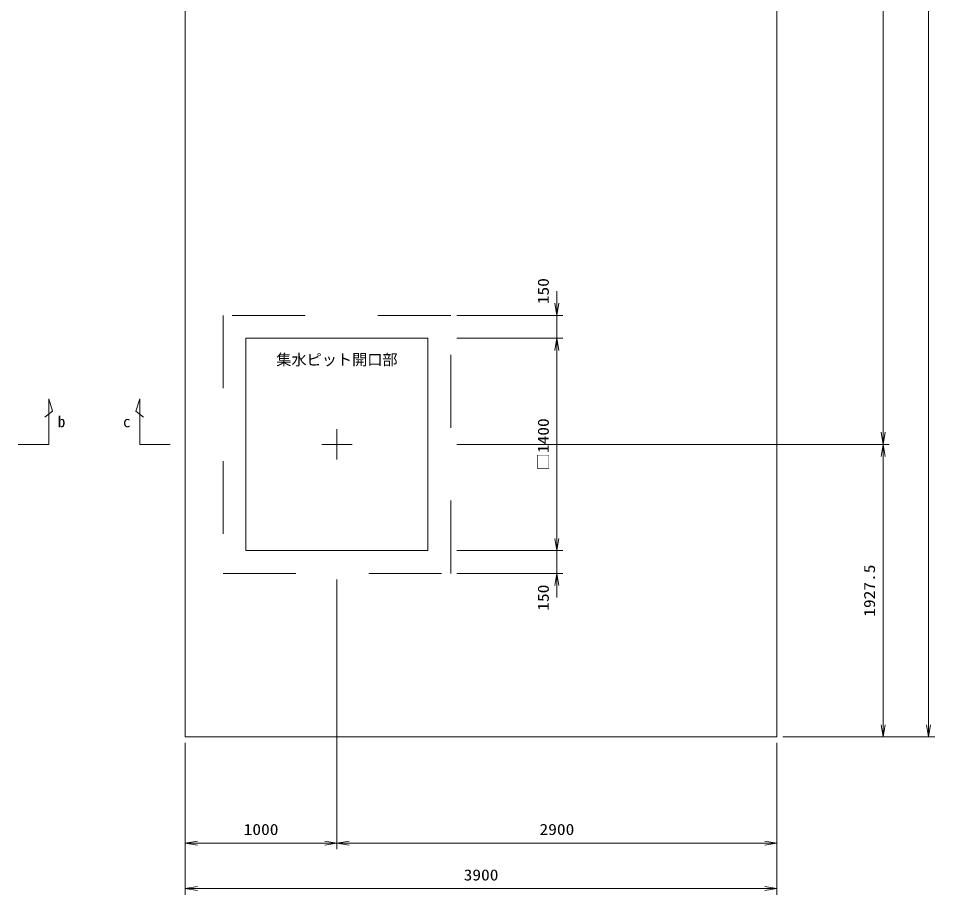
# Model space of a CAD drawing. Units: millimetres at full size. Extents: x 0 to 33600, y -138800 to -115040.
# Drawn here: x 8005 to 14045, y -132905 to -127129 of the extents above; entities that cross this region are included whole.
import ezdxf
from ezdxf.enums import TextEntityAlignment as Align

# ---------------------------------------------------------------- set-up
doc = ezdxf.new("R2010")
doc.units = ezdxf.units.MM
doc.header["$LTSCALE"] = 80.0044
doc.linetypes.add('CHAIN', pattern=[18.5, 12, -1.5, 3.5, -1.5])
doc.linetypes.add('DASHED_SPACED', pattern=[12, 6, -6])
for name, color, linetype, lineweight in [('0_2', 4, 'Continuous', 13), ('寸法', 6, 'Continuous', 13), ('文字', 2, 'Continuous', 13)]:
    doc.layers.add(name, color=color, linetype=linetype, lineweight=lineweight)
doc.styles.add('ＭＳ ゴシック', font='')
doc.styles.get('ＭＳ ゴシック').set_extended_font_data('MS Gothic')

# ---------------------------------------------------------------- blocks, each defined once
blk = doc.blocks.new('open_arrow')
at = {"color": 0, "linetype": 'Continuous', "lineweight": -2}
blk.add_lwpolyline([(7.5, 1.25), (0, 0), (7.5, -1.25)], dxfattribs=at)

msp = doc.modelspace()

# ---------------------------------------------------------------- linework, layer by layer
at = {"layer": '0_2', "color": 2, "linetype": 'CHAIN'}
for p, q in [((10105, -130037.5), (10105, -129837.5)), ((10005, -129937.5), (10205, -129937.5))]:
    msp.add_line(p, q, dxfattribs=at)
at = {"layer": '0_2', "color": 7}
for points in [[(9105, -117195), (13005, -117195), (13005, -131865), (9105, -131865)], [(9505, -130637.5), (10705, -130637.5), (10705, -129237.5), (9505, -129237.5)]]:
    msp.add_lwpolyline(points, close=True, dxfattribs=at)
at = {"layer": '0_2', "color": 7, "linetype": 'DASHED_SPACED'}
msp.add_lwpolyline([(9355, -130787.5), (10855, -130787.5), (10855, -129087.5), (9355, -129087.5)], close=True, dxfattribs=at)
at = {"layer": '寸法'}
for p, q in [((13705, -117195), (13705, -129937.5)), ((14005, -117195), (14005, -131865)), ((11555, -129397.5), (11555, -128927.5)), ((10895, -129087.5), (11595, -129087.5)), ((10895, -129237.5), (11595, -129237.5)), ((10895, -129237.5), (11595, -129237.5)), ((11555, -129237.5), (11555, -130637.5)), ((10895, -129937.5), (13745, -129937.5)), ((10935, -129937.5), (13745, -129937.5)), ((13705, -131865), (13705, -129937.5)), ((11555, -130477.5), (11555, -130947.5)), ((10895, -130637.5), (11595, -130637.5)), ((10895, -130637.5), (11595, -130637.5)), ((10895, -130787.5), (11595, -130787.5)), ((10105, -130827.5), (10105, -132605)), ((10105, -130827.5), (10105, -132605)), ((9105, -131905), (9105, -132605)), ((9105, -131905), (9105, -132905)), ((13005, -131905), (13005, -132605)), ((13005, -131905), (13005, -132905)), ((13045, -131865), (13745, -131865)), ((13045, -131865), (14045, -131865)), ((10105, -132565), (9105, -132565)), ((10105, -132565), (13005, -132565)), ((13005, -132865), (9105, -132865))]:
    msp.add_line(p, q, dxfattribs=at)
for points in [[(8005, -129937.5), (8205, -129937.5), (8205, -129637.5), (8230, -129717.5), (8180, -129757.5)], [(9005, -129937.5), (8805, -129937.5), (8805, -129637.5), (8780, -129717.5), (8830, -129757.5)]]:
    msp.add_lwpolyline(points, dxfattribs=at)

# ---------------------------------------------------------------- block references
at = {"layer": '寸法', "xscale": 10.7, "yscale": 10.7}
for p, rotation in [((11555, -129087.5), 90), ((11555, -129237.5), 270), ((11555, -129237.5), 270), ((13705, -129937.5), 90), ((13705, -129937.5), 270), ((11555, -130637.5), 90), ((11555, -130637.5), 90), ((11555, -130787.5), 270), ((13705, -131865), 90), ((14005, -131865), 90), ((10105, -132565), 180), ((13005, -132565), 180), ((13005, -132865), 180)]:
    msp.add_blockref('open_arrow', p, dxfattribs=dict(at, rotation=rotation))
for p in [(9105, -132565), (10105, -132565), (9105, -132865)]:
    msp.add_blockref('open_arrow', p, dxfattribs=at)

# ---------------------------------------------------------------- texts
at = {"layer": '寸法', "style": 'ＭＳ ゴシック', "width": 1.15}
for s, p in [('150', (11465, -128927.5)), ('□1400', (11465, -129937.5)), ('1927.5', (13615, -130901.25)), ('150', (11465, -130947.5))]:
    msp.add_text(s, height=73.31, rotation=90, dxfattribs=at).set_placement(p, align=Align.MIDDLE_CENTER)
at = {"layer": '寸法', "color": 3, "style": 'ＭＳ ゴシック'}
msp.add_text('b', height=73.31, dxfattribs=at).set_placement((8265, -129787.5), align=Align.MIDDLE_LEFT)
msp.add_text('c', height=73.31, dxfattribs=at).set_placement((8745, -129787.5), align=Align.MIDDLE_RIGHT)
at = {"layer": '寸法', "style": 'ＭＳ ゴシック', "width": 1.15}
for s, p in [('1000', (9605, -132475)), ('2900', (11555, -132475)), ('3900', (11055, -132775))]:
    msp.add_text(s, height=73.31, dxfattribs=at).set_placement(p, align=Align.MIDDLE_CENTER)
at = {"layer": '文字', "style": 'ＭＳ ゴシック'}
msp.add_text('集水ピット開口部', height=73.31, dxfattribs=at).set_placement((10105, -129437.5), align=Align.BOTTOM_CENTER)

doc.saveas('drawing.dxf')
